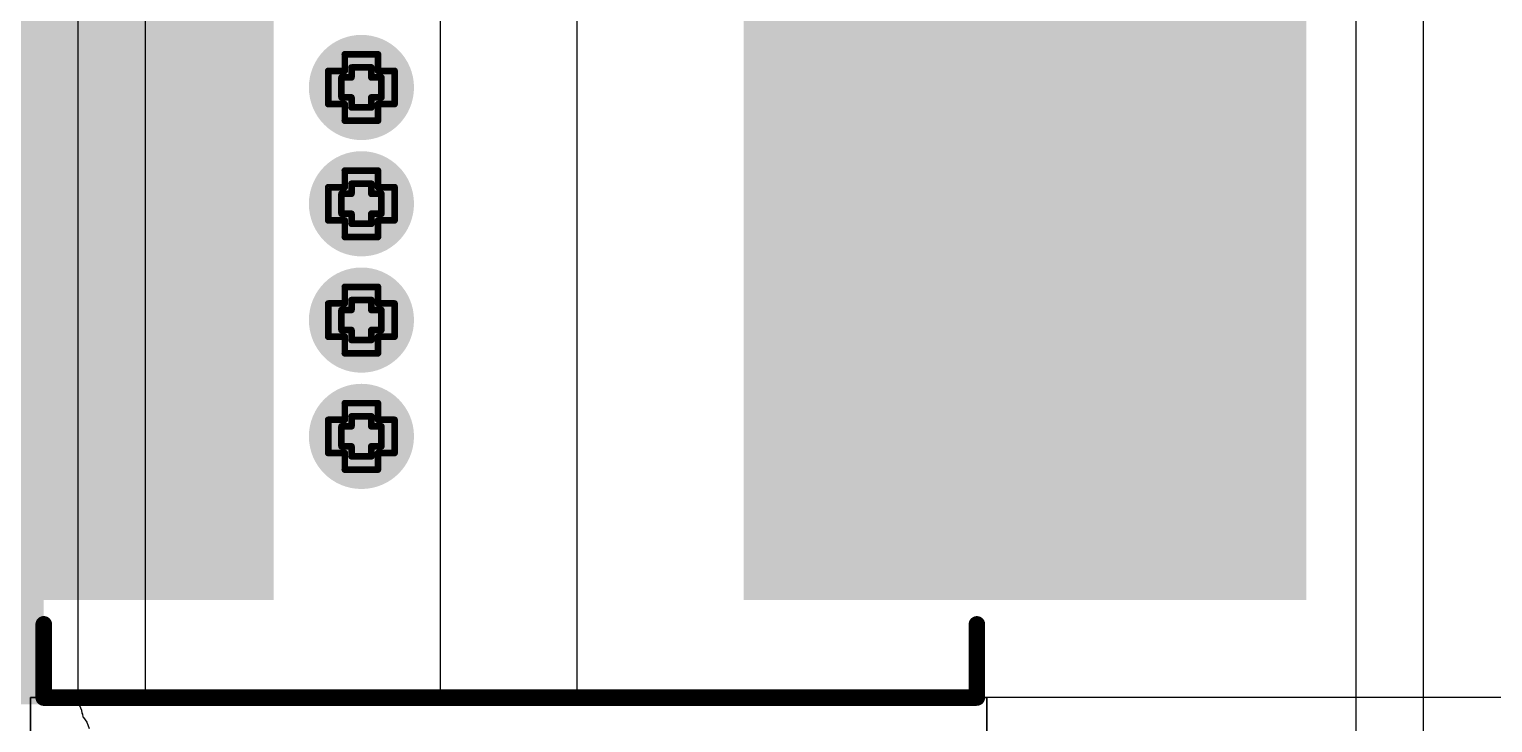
# Model space of a CAD drawing. Header units: inches. Extents: x -5 to 5258, y -4 to 5281.
# Drawn here: x 11.18 to 22.37, y 85.17 to 90.47 of the extents above; entities that cross this region are included whole.
import ezdxf

# ---------------------------------------------------------------- set-up
doc = ezdxf.new("R2010")
doc.units = ezdxf.units.IN
for name, color, linetype in [('Bottom Layer', 5, 'Continuous'), ('Bottom Solder', 6, 'Continuous'), ('Drill Drawing', 1, 'Continuous'), ('Top Layer', 1, 'Continuous'), ('Top Overlay', 2, 'Continuous'), ('Top Paste', 8, 'Continuous'), ('Top Solder', 216, 'Continuous'), ('Via Holes', 16, 'Continuous')]:
    doc.layers.add(name, color=color, linetype=linetype)

# ---------------------------------------------------------------- blocks, each defined once
blk = doc.blocks.new('SMC_118')
at = {"layer": 'Top Layer'}
for points in [[(-6, 2.15), (-1.9, 2.15), (-1.9, -2.15), (-6, -2.15)], [(1.9, 2.15), (6, 2.15), (6, -2.15), (1.9, -2.15)]]:
    blk.add_hatch(color=1, dxfattribs=at).paths.add_polyline_path(points)
at = {"layer": 'Top Overlay'}
blk.add_hatch(color=2, dxfattribs=at).paths.add_polyline_path([(-7.239, -3.048), (-3.556, -3.048), (-3.556, -2.235), (-7.239, -2.235)])
at = {"layer": 'Top Paste'}
for points in [[(-6, 2.15), (-1.9, 2.15), (-1.9, -2.15), (-6, -2.15)], [(1.9, 2.15), (6, 2.15), (6, -2.15), (1.9, -2.15)]]:
    blk.add_hatch(color=8, dxfattribs=at).paths.add_polyline_path(points)
at = {"layer": 'Top Solder'}
for points in [[(-6.102, 2.252), (-1.798, 2.252), (-1.798, -2.252), (-6.102, -2.252)], [(1.798, 2.252), (6.102, 2.252), (6.102, -2.252), (1.798, -2.252)]]:
    blk.add_hatch(color=216, dxfattribs=at).paths.add_polyline_path(points)
at = {"layer": 'Top Overlay'}
for points in [[(-3.556, -2.438, 0.127, 0.127, 0), (-3.556, -2.997, 0.127, 0.127, 0)], [(3.581, -2.438, 0.127, 0.127, 0), (3.581, -2.997, 0.127, 0.127, 0)], [(-3.556, -2.997, 0.127, 0.127, 0), (3.581, -2.997, 0.127, 0.127, 0)]]:
    blk.add_lwpolyline(points, format="xyseb", dxfattribs=at)
for points in [[(-3.588, -2.438, 0.0635, 0.0635, 1), (-3.524, -2.438, 0.0635, 0.0635, 1)], [(3.55, -2.438, 0.0635, 0.0635, 1), (3.613, -2.438, 0.0635, 0.0635, 1)], [(-3.588, -2.997, 0.0635, 0.0635, 1), (-3.524, -2.997, 0.0635, 0.0635, 1)], [(-3.588, -2.997, 0.0635, 0.0635, 1), (-3.524, -2.997, 0.0635, 0.0635, 1)], [(3.55, -2.997, 0.0635, 0.0635, 1), (3.613, -2.997, 0.0635, 0.0635, 1)], [(3.55, -2.997, 0.0635, 0.0635, 1), (3.613, -2.997, 0.0635, 0.0635, 1)]]:
    blk.add_lwpolyline(points, format="xyseb", close=True, dxfattribs=at)

msp = doc.modelspace()

# ---------------------------------------------------------------- hatches: boundary and pattern name
at = {"layer": 'Bottom Layer'}
h = msp.add_hatch(color=5, dxfattribs=at)
edge = h.paths.add_edge_path()
edge.add_arc((13.716, 90.03), 0.3, 0, 360)
h = msp.add_hatch(color=5, dxfattribs=at)
edge = h.paths.add_edge_path()
edge.add_arc((13.716, 89.141), 0.3, 0, 360)
h = msp.add_hatch(color=5, dxfattribs=at)
edge = h.paths.add_edge_path()
edge.add_arc((13.716, 88.252), 0.3, 0, 360)
h = msp.add_hatch(color=5, dxfattribs=at)
edge = h.paths.add_edge_path()
edge.add_arc((13.716, 87.363), 0.3, 0, 360)
at = {"layer": 'Bottom Solder'}
h = msp.add_hatch(color=6, dxfattribs=at)
edge = h.paths.add_edge_path()
edge.add_arc((13.716, 90.03), 0.402, 0, 360)
h = msp.add_hatch(color=6, dxfattribs=at)
edge = h.paths.add_edge_path()
edge.add_arc((13.716, 89.141), 0.402, 0, 360)
h = msp.add_hatch(color=6, dxfattribs=at)
edge = h.paths.add_edge_path()
edge.add_arc((13.716, 88.252), 0.402, 0, 360)
h = msp.add_hatch(color=6, dxfattribs=at)
edge = h.paths.add_edge_path()
edge.add_arc((13.716, 87.363), 0.402, 0, 360)
at = {"layer": 'Top Layer'}
h = msp.add_hatch(color=1, dxfattribs=at)
edge = h.paths.add_edge_path()
edge.add_arc((13.716, 90.03), 0.3, 0, 360)
h = msp.add_hatch(color=1, dxfattribs=at)
edge = h.paths.add_edge_path()
edge.add_arc((13.716, 89.141), 0.3, 0, 360)
h = msp.add_hatch(color=1, dxfattribs=at)
edge = h.paths.add_edge_path()
edge.add_arc((13.716, 88.252), 0.3, 0, 360)
h = msp.add_hatch(color=1, dxfattribs=at)
edge = h.paths.add_edge_path()
edge.add_arc((13.716, 87.363), 0.3, 0, 360)
at = {"layer": 'Top Solder'}
h = msp.add_hatch(color=216, dxfattribs=at)
edge = h.paths.add_edge_path()
edge.add_arc((13.716, 90.03), 0.402, 0, 360)
h = msp.add_hatch(color=216, dxfattribs=at)
edge = h.paths.add_edge_path()
edge.add_arc((13.716, 89.141), 0.402, 0, 360)
h = msp.add_hatch(color=216, dxfattribs=at)
edge = h.paths.add_edge_path()
edge.add_arc((13.716, 88.252), 0.402, 0, 360)
h = msp.add_hatch(color=216, dxfattribs=at)
edge = h.paths.add_edge_path()
edge.add_arc((13.716, 87.363), 0.402, 0, 360)
at = {"layer": 'Via Holes'}
h = msp.add_hatch(color=7, dxfattribs=at)
edge = h.paths.add_edge_path()
edge.add_arc((13.716, 90.03), 0.15, 0, 360)
h = msp.add_hatch(color=7, dxfattribs=at)
edge = h.paths.add_edge_path()
edge.add_arc((13.716, 89.141), 0.15, 0, 360)
h = msp.add_hatch(color=7, dxfattribs=at)
edge = h.paths.add_edge_path()
edge.add_arc((13.716, 88.252), 0.15, 0, 360)
h = msp.add_hatch(color=7, dxfattribs=at)
edge = h.paths.add_edge_path()
edge.add_arc((13.716, 87.363), 0.15, 0, 360)

# ---------------------------------------------------------------- linework, layer by layer
at = {"layer": 'Bottom Layer'}
for p, q in [((11.547, 93.798), (11.547, 85.469)), ((12.065, 85.469), (12.065, 93.798)), ((11.547, 85.469), (11.547, 85.469)), ((11.547, 85.469), (11.547, 85.469)), ((11.547, 85.469), (11.547, 85.418)), ((11.547, 85.418), (11.557, 85.368)), ((12.065, 85.418), (12.065, 85.469)), ((12.065, 85.469), (12.065, 85.469)), ((12.069, 85.412), (12.065, 85.418)), ((12.065, 85.418), (12.065, 85.418)), ((12.083, 85.398), (12.069, 85.412)), ((12.069, 85.412), (12.069, 85.412)), ((11.557, 85.368), (11.557, 85.317)), ((11.557, 85.317), (11.559, 85.312)), ((11.559, 85.312), (11.559, 85.306)), ((11.559, 85.306), (11.559, 85.306)), ((11.559, 85.306), (11.575, 85.27)), ((12.088, 85.391), (12.083, 85.398)), ((12.095, 85.386), (12.088, 85.391)), ((12.11, 85.372), (12.095, 85.386)), ((12.116, 85.367), (12.11, 85.372)), ((14.365, 85.367), (12.116, 85.367)), ((33.004, 85.367), (14.365, 85.367)), ((11.575, 85.27), (11.578, 85.248)), ((11.578, 85.248), (11.578, 85.248)), ((11.578, 85.248), (11.583, 85.24)), ((11.583, 85.24), (11.586, 85.22)), ((11.586, 85.22), (11.591, 85.214)), ((11.591, 85.214), (11.591, 85.214)), ((11.591, 85.214), (11.615, 85.178)), ((11.615, 85.178), (11.634, 85.13))]:
    msp.add_line(p, q, dxfattribs=at)
at = {"layer": 'Drill Drawing'}
for points in [[(13.589, 90.157, 0.0508, 0.0508, 0), (13.589, 90.284, 0.0508, 0.0508, 0)], [(13.589, 90.284, 0.0508, 0.0508, 0), (13.843, 90.284, 0.0508, 0.0508, 0)], [(13.843, 90.157, 0.0508, 0.0508, 0), (13.843, 90.284, 0.0508, 0.0508, 0)], [(13.462, 89.903, 0.0508, 0.0508, 0), (13.462, 90.157, 0.0508, 0.0508, 0)], [(13.462, 90.157, 0.0508, 0.0508, 0), (13.589, 90.157, 0.0508, 0.0508, 0)], [(13.563, 89.954, 0.0508, 0.0508, 0), (13.563, 90.107, 0.0508, 0.0508, 0)], [(13.563, 90.107, 0.0508, 0.0508, 0), (13.64, 90.107, 0.0508, 0.0508, 0)], [(13.64, 90.107, 0.0508, 0.0508, 0), (13.64, 90.183, 0.0508, 0.0508, 0)], [(13.64, 90.183, 0.0508, 0.0508, 0), (13.792, 90.183, 0.0508, 0.0508, 0)], [(13.792, 90.107, 0.0508, 0.0508, 0), (13.792, 90.183, 0.0508, 0.0508, 0)], [(13.792, 90.107, 0.0508, 0.0508, 0), (13.868, 90.107, 0.0508, 0.0508, 0)], [(13.843, 90.157, 0.0508, 0.0508, 0), (13.97, 90.157, 0.0508, 0.0508, 0)], [(13.868, 89.954, 0.0508, 0.0508, 0), (13.868, 90.107, 0.0508, 0.0508, 0)], [(13.97, 89.903, 0.0508, 0.0508, 0), (13.97, 90.157, 0.0508, 0.0508, 0)], [(13.462, 89.903, 0.0508, 0.0508, 0), (13.589, 89.903, 0.0508, 0.0508, 0)], [(13.563, 89.954, 0.0508, 0.0508, 0), (13.64, 89.954, 0.0508, 0.0508, 0)], [(13.589, 89.776, 0.0508, 0.0508, 0), (13.589, 89.903, 0.0508, 0.0508, 0)], [(13.64, 89.878, 0.0508, 0.0508, 0), (13.64, 89.954, 0.0508, 0.0508, 0)], [(13.64, 89.878, 0.0508, 0.0508, 0), (13.792, 89.878, 0.0508, 0.0508, 0)], [(13.792, 89.954, 0.0508, 0.0508, 0), (13.868, 89.954, 0.0508, 0.0508, 0)], [(13.792, 89.878, 0.0508, 0.0508, 0), (13.792, 89.954, 0.0508, 0.0508, 0)], [(13.843, 89.903, 0.0508, 0.0508, 0), (13.97, 89.903, 0.0508, 0.0508, 0)], [(13.843, 89.776, 0.0508, 0.0508, 0), (13.843, 89.903, 0.0508, 0.0508, 0)], [(13.589, 89.776, 0.0508, 0.0508, 0), (13.843, 89.776, 0.0508, 0.0508, 0)], [(13.589, 89.268, 0.0508, 0.0508, 0), (13.589, 89.395, 0.0508, 0.0508, 0)], [(13.589, 89.395, 0.0508, 0.0508, 0), (13.843, 89.395, 0.0508, 0.0508, 0)], [(13.843, 89.268, 0.0508, 0.0508, 0), (13.843, 89.395, 0.0508, 0.0508, 0)], [(13.462, 89.014, 0.0508, 0.0508, 0), (13.462, 89.268, 0.0508, 0.0508, 0)], [(13.462, 89.268, 0.0508, 0.0508, 0), (13.589, 89.268, 0.0508, 0.0508, 0)], [(13.563, 89.065, 0.0508, 0.0508, 0), (13.563, 89.218, 0.0508, 0.0508, 0)], [(13.563, 89.218, 0.0508, 0.0508, 0), (13.64, 89.218, 0.0508, 0.0508, 0)], [(13.64, 89.218, 0.0508, 0.0508, 0), (13.64, 89.294, 0.0508, 0.0508, 0)], [(13.64, 89.294, 0.0508, 0.0508, 0), (13.792, 89.294, 0.0508, 0.0508, 0)], [(13.792, 89.218, 0.0508, 0.0508, 0), (13.792, 89.294, 0.0508, 0.0508, 0)], [(13.792, 89.218, 0.0508, 0.0508, 0), (13.868, 89.218, 0.0508, 0.0508, 0)], [(13.843, 89.268, 0.0508, 0.0508, 0), (13.97, 89.268, 0.0508, 0.0508, 0)], [(13.868, 89.065, 0.0508, 0.0508, 0), (13.868, 89.218, 0.0508, 0.0508, 0)], [(13.97, 89.014, 0.0508, 0.0508, 0), (13.97, 89.268, 0.0508, 0.0508, 0)], [(13.462, 89.014, 0.0508, 0.0508, 0), (13.589, 89.014, 0.0508, 0.0508, 0)], [(13.563, 89.065, 0.0508, 0.0508, 0), (13.64, 89.065, 0.0508, 0.0508, 0)], [(13.589, 88.887, 0.0508, 0.0508, 0), (13.589, 89.014, 0.0508, 0.0508, 0)], [(13.64, 88.989, 0.0508, 0.0508, 0), (13.64, 89.065, 0.0508, 0.0508, 0)], [(13.64, 88.989, 0.0508, 0.0508, 0), (13.792, 88.989, 0.0508, 0.0508, 0)], [(13.792, 89.065, 0.0508, 0.0508, 0), (13.868, 89.065, 0.0508, 0.0508, 0)], [(13.792, 88.989, 0.0508, 0.0508, 0), (13.792, 89.065, 0.0508, 0.0508, 0)], [(13.843, 89.014, 0.0508, 0.0508, 0), (13.97, 89.014, 0.0508, 0.0508, 0)], [(13.843, 88.887, 0.0508, 0.0508, 0), (13.843, 89.014, 0.0508, 0.0508, 0)], [(13.589, 88.887, 0.0508, 0.0508, 0), (13.843, 88.887, 0.0508, 0.0508, 0)], [(13.589, 88.379, 0.0508, 0.0508, 0), (13.589, 88.506, 0.0508, 0.0508, 0)], [(13.589, 88.506, 0.0508, 0.0508, 0), (13.843, 88.506, 0.0508, 0.0508, 0)], [(13.843, 88.379, 0.0508, 0.0508, 0), (13.843, 88.506, 0.0508, 0.0508, 0)], [(13.462, 88.125, 0.0508, 0.0508, 0), (13.462, 88.379, 0.0508, 0.0508, 0)], [(13.462, 88.379, 0.0508, 0.0508, 0), (13.589, 88.379, 0.0508, 0.0508, 0)], [(13.563, 88.176, 0.0508, 0.0508, 0), (13.563, 88.329, 0.0508, 0.0508, 0)], [(13.563, 88.329, 0.0508, 0.0508, 0), (13.64, 88.329, 0.0508, 0.0508, 0)], [(13.64, 88.329, 0.0508, 0.0508, 0), (13.64, 88.405, 0.0508, 0.0508, 0)], [(13.64, 88.405, 0.0508, 0.0508, 0), (13.792, 88.405, 0.0508, 0.0508, 0)], [(13.792, 88.329, 0.0508, 0.0508, 0), (13.792, 88.405, 0.0508, 0.0508, 0)], [(13.792, 88.329, 0.0508, 0.0508, 0), (13.868, 88.329, 0.0508, 0.0508, 0)], [(13.843, 88.379, 0.0508, 0.0508, 0), (13.97, 88.379, 0.0508, 0.0508, 0)], [(13.868, 88.176, 0.0508, 0.0508, 0), (13.868, 88.329, 0.0508, 0.0508, 0)], [(13.97, 88.125, 0.0508, 0.0508, 0), (13.97, 88.379, 0.0508, 0.0508, 0)], [(13.462, 88.125, 0.0508, 0.0508, 0), (13.589, 88.125, 0.0508, 0.0508, 0)], [(13.563, 88.176, 0.0508, 0.0508, 0), (13.64, 88.176, 0.0508, 0.0508, 0)], [(13.589, 87.998, 0.0508, 0.0508, 0), (13.589, 88.125, 0.0508, 0.0508, 0)], [(13.64, 88.1, 0.0508, 0.0508, 0), (13.64, 88.176, 0.0508, 0.0508, 0)], [(13.64, 88.1, 0.0508, 0.0508, 0), (13.792, 88.1, 0.0508, 0.0508, 0)], [(13.792, 88.176, 0.0508, 0.0508, 0), (13.868, 88.176, 0.0508, 0.0508, 0)], [(13.792, 88.1, 0.0508, 0.0508, 0), (13.792, 88.176, 0.0508, 0.0508, 0)], [(13.843, 88.125, 0.0508, 0.0508, 0), (13.97, 88.125, 0.0508, 0.0508, 0)], [(13.843, 87.998, 0.0508, 0.0508, 0), (13.843, 88.125, 0.0508, 0.0508, 0)], [(13.589, 87.998, 0.0508, 0.0508, 0), (13.843, 87.998, 0.0508, 0.0508, 0)], [(13.589, 87.49, 0.0508, 0.0508, 0), (13.589, 87.617, 0.0508, 0.0508, 0)], [(13.589, 87.617, 0.0508, 0.0508, 0), (13.843, 87.617, 0.0508, 0.0508, 0)], [(13.64, 87.44, 0.0508, 0.0508, 0), (13.64, 87.516, 0.0508, 0.0508, 0)], [(13.64, 87.516, 0.0508, 0.0508, 0), (13.792, 87.516, 0.0508, 0.0508, 0)], [(13.792, 87.44, 0.0508, 0.0508, 0), (13.792, 87.516, 0.0508, 0.0508, 0)], [(13.843, 87.49, 0.0508, 0.0508, 0), (13.843, 87.617, 0.0508, 0.0508, 0)], [(13.462, 87.236, 0.0508, 0.0508, 0), (13.462, 87.49, 0.0508, 0.0508, 0)], [(13.462, 87.49, 0.0508, 0.0508, 0), (13.589, 87.49, 0.0508, 0.0508, 0)], [(13.563, 87.287, 0.0508, 0.0508, 0), (13.563, 87.44, 0.0508, 0.0508, 0)], [(13.563, 87.44, 0.0508, 0.0508, 0), (13.64, 87.44, 0.0508, 0.0508, 0)], [(13.792, 87.44, 0.0508, 0.0508, 0), (13.868, 87.44, 0.0508, 0.0508, 0)], [(13.843, 87.49, 0.0508, 0.0508, 0), (13.97, 87.49, 0.0508, 0.0508, 0)], [(13.868, 87.287, 0.0508, 0.0508, 0), (13.868, 87.44, 0.0508, 0.0508, 0)], [(13.97, 87.236, 0.0508, 0.0508, 0), (13.97, 87.49, 0.0508, 0.0508, 0)], [(13.462, 87.236, 0.0508, 0.0508, 0), (13.589, 87.236, 0.0508, 0.0508, 0)], [(13.563, 87.287, 0.0508, 0.0508, 0), (13.64, 87.287, 0.0508, 0.0508, 0)], [(13.589, 87.109, 0.0508, 0.0508, 0), (13.589, 87.236, 0.0508, 0.0508, 0)], [(13.64, 87.211, 0.0508, 0.0508, 0), (13.64, 87.287, 0.0508, 0.0508, 0)], [(13.64, 87.211, 0.0508, 0.0508, 0), (13.792, 87.211, 0.0508, 0.0508, 0)], [(13.792, 87.287, 0.0508, 0.0508, 0), (13.868, 87.287, 0.0508, 0.0508, 0)], [(13.792, 87.211, 0.0508, 0.0508, 0), (13.792, 87.287, 0.0508, 0.0508, 0)], [(13.843, 87.236, 0.0508, 0.0508, 0), (13.97, 87.236, 0.0508, 0.0508, 0)], [(13.843, 87.109, 0.0508, 0.0508, 0), (13.843, 87.236, 0.0508, 0.0508, 0)], [(13.589, 87.109, 0.0508, 0.0508, 0), (13.843, 87.109, 0.0508, 0.0508, 0)]]:
    msp.add_lwpolyline(points, format="xyseb", dxfattribs=at)
for points in [[(13.576, 90.284, 0.0254, 0.0254, 1), (13.601, 90.284, 0.0254, 0.0254, 1)], [(13.576, 90.284, 0.0254, 0.0254, 1), (13.601, 90.284, 0.0254, 0.0254, 1)], [(13.83, 90.284, 0.0254, 0.0254, 1), (13.855, 90.284, 0.0254, 0.0254, 1)], [(13.83, 90.284, 0.0254, 0.0254, 1), (13.855, 90.284, 0.0254, 0.0254, 1)], [(13.449, 90.157, 0.0254, 0.0254, 1), (13.474, 90.157, 0.0254, 0.0254, 1)], [(13.449, 90.157, 0.0254, 0.0254, 1), (13.474, 90.157, 0.0254, 0.0254, 1)], [(13.551, 90.107, 0.0254, 0.0254, 1), (13.576, 90.107, 0.0254, 0.0254, 1)], [(13.551, 90.107, 0.0254, 0.0254, 1), (13.576, 90.107, 0.0254, 0.0254, 1)], [(13.576, 90.157, 0.0254, 0.0254, 1), (13.601, 90.157, 0.0254, 0.0254, 1)], [(13.576, 90.157, 0.0254, 0.0254, 1), (13.601, 90.157, 0.0254, 0.0254, 1)], [(13.627, 90.183, 0.0254, 0.0254, 1), (13.652, 90.183, 0.0254, 0.0254, 1)], [(13.627, 90.183, 0.0254, 0.0254, 1), (13.652, 90.183, 0.0254, 0.0254, 1)], [(13.627, 90.107, 0.0254, 0.0254, 1), (13.652, 90.107, 0.0254, 0.0254, 1)], [(13.627, 90.107, 0.0254, 0.0254, 1), (13.652, 90.107, 0.0254, 0.0254, 1)], [(13.779, 90.183, 0.0254, 0.0254, 1), (13.805, 90.183, 0.0254, 0.0254, 1)], [(13.779, 90.183, 0.0254, 0.0254, 1), (13.805, 90.183, 0.0254, 0.0254, 1)], [(13.779, 90.107, 0.0254, 0.0254, 1), (13.805, 90.107, 0.0254, 0.0254, 1)], [(13.779, 90.107, 0.0254, 0.0254, 1), (13.805, 90.107, 0.0254, 0.0254, 1)], [(13.83, 90.157, 0.0254, 0.0254, 1), (13.855, 90.157, 0.0254, 0.0254, 1)], [(13.83, 90.157, 0.0254, 0.0254, 1), (13.855, 90.157, 0.0254, 0.0254, 1)], [(13.855, 90.107, 0.0254, 0.0254, 1), (13.881, 90.107, 0.0254, 0.0254, 1)], [(13.855, 90.107, 0.0254, 0.0254, 1), (13.881, 90.107, 0.0254, 0.0254, 1)], [(13.957, 90.157, 0.0254, 0.0254, 1), (13.982, 90.157, 0.0254, 0.0254, 1)], [(13.957, 90.157, 0.0254, 0.0254, 1), (13.982, 90.157, 0.0254, 0.0254, 1)], [(13.449, 89.903, 0.0254, 0.0254, 1), (13.474, 89.903, 0.0254, 0.0254, 1)], [(13.449, 89.903, 0.0254, 0.0254, 1), (13.474, 89.903, 0.0254, 0.0254, 1)], [(13.551, 89.954, 0.0254, 0.0254, 1), (13.576, 89.954, 0.0254, 0.0254, 1)], [(13.551, 89.954, 0.0254, 0.0254, 1), (13.576, 89.954, 0.0254, 0.0254, 1)], [(13.576, 89.903, 0.0254, 0.0254, 1), (13.601, 89.903, 0.0254, 0.0254, 1)], [(13.576, 89.903, 0.0254, 0.0254, 1), (13.601, 89.903, 0.0254, 0.0254, 1)], [(13.627, 89.954, 0.0254, 0.0254, 1), (13.652, 89.954, 0.0254, 0.0254, 1)], [(13.627, 89.954, 0.0254, 0.0254, 1), (13.652, 89.954, 0.0254, 0.0254, 1)], [(13.627, 89.878, 0.0254, 0.0254, 1), (13.652, 89.878, 0.0254, 0.0254, 1)], [(13.627, 89.878, 0.0254, 0.0254, 1), (13.652, 89.878, 0.0254, 0.0254, 1)], [(13.779, 89.954, 0.0254, 0.0254, 1), (13.805, 89.954, 0.0254, 0.0254, 1)], [(13.779, 89.954, 0.0254, 0.0254, 1), (13.805, 89.954, 0.0254, 0.0254, 1)], [(13.779, 89.878, 0.0254, 0.0254, 1), (13.805, 89.878, 0.0254, 0.0254, 1)], [(13.779, 89.878, 0.0254, 0.0254, 1), (13.805, 89.878, 0.0254, 0.0254, 1)], [(13.83, 89.903, 0.0254, 0.0254, 1), (13.855, 89.903, 0.0254, 0.0254, 1)], [(13.83, 89.903, 0.0254, 0.0254, 1), (13.855, 89.903, 0.0254, 0.0254, 1)], [(13.855, 89.954, 0.0254, 0.0254, 1), (13.881, 89.954, 0.0254, 0.0254, 1)], [(13.855, 89.954, 0.0254, 0.0254, 1), (13.881, 89.954, 0.0254, 0.0254, 1)], [(13.957, 89.903, 0.0254, 0.0254, 1), (13.982, 89.903, 0.0254, 0.0254, 1)], [(13.957, 89.903, 0.0254, 0.0254, 1), (13.982, 89.903, 0.0254, 0.0254, 1)], [(13.576, 89.776, 0.0254, 0.0254, 1), (13.601, 89.776, 0.0254, 0.0254, 1)], [(13.576, 89.776, 0.0254, 0.0254, 1), (13.601, 89.776, 0.0254, 0.0254, 1)], [(13.83, 89.776, 0.0254, 0.0254, 1), (13.855, 89.776, 0.0254, 0.0254, 1)], [(13.83, 89.776, 0.0254, 0.0254, 1), (13.855, 89.776, 0.0254, 0.0254, 1)], [(13.576, 89.395, 0.0254, 0.0254, 1), (13.601, 89.395, 0.0254, 0.0254, 1)], [(13.576, 89.395, 0.0254, 0.0254, 1), (13.601, 89.395, 0.0254, 0.0254, 1)], [(13.83, 89.395, 0.0254, 0.0254, 1), (13.855, 89.395, 0.0254, 0.0254, 1)], [(13.83, 89.395, 0.0254, 0.0254, 1), (13.855, 89.395, 0.0254, 0.0254, 1)], [(13.449, 89.268, 0.0254, 0.0254, 1), (13.474, 89.268, 0.0254, 0.0254, 1)], [(13.449, 89.268, 0.0254, 0.0254, 1), (13.474, 89.268, 0.0254, 0.0254, 1)], [(13.551, 89.218, 0.0254, 0.0254, 1), (13.576, 89.218, 0.0254, 0.0254, 1)], [(13.551, 89.218, 0.0254, 0.0254, 1), (13.576, 89.218, 0.0254, 0.0254, 1)], [(13.576, 89.268, 0.0254, 0.0254, 1), (13.601, 89.268, 0.0254, 0.0254, 1)], [(13.576, 89.268, 0.0254, 0.0254, 1), (13.601, 89.268, 0.0254, 0.0254, 1)], [(13.627, 89.294, 0.0254, 0.0254, 1), (13.652, 89.294, 0.0254, 0.0254, 1)], [(13.627, 89.294, 0.0254, 0.0254, 1), (13.652, 89.294, 0.0254, 0.0254, 1)], [(13.627, 89.218, 0.0254, 0.0254, 1), (13.652, 89.218, 0.0254, 0.0254, 1)], [(13.627, 89.218, 0.0254, 0.0254, 1), (13.652, 89.218, 0.0254, 0.0254, 1)], [(13.779, 89.294, 0.0254, 0.0254, 1), (13.805, 89.294, 0.0254, 0.0254, 1)], [(13.779, 89.294, 0.0254, 0.0254, 1), (13.805, 89.294, 0.0254, 0.0254, 1)], [(13.779, 89.218, 0.0254, 0.0254, 1), (13.805, 89.218, 0.0254, 0.0254, 1)], [(13.779, 89.218, 0.0254, 0.0254, 1), (13.805, 89.218, 0.0254, 0.0254, 1)], [(13.83, 89.268, 0.0254, 0.0254, 1), (13.855, 89.268, 0.0254, 0.0254, 1)], [(13.83, 89.268, 0.0254, 0.0254, 1), (13.855, 89.268, 0.0254, 0.0254, 1)], [(13.855, 89.218, 0.0254, 0.0254, 1), (13.881, 89.218, 0.0254, 0.0254, 1)], [(13.855, 89.218, 0.0254, 0.0254, 1), (13.881, 89.218, 0.0254, 0.0254, 1)], [(13.957, 89.268, 0.0254, 0.0254, 1), (13.982, 89.268, 0.0254, 0.0254, 1)], [(13.957, 89.268, 0.0254, 0.0254, 1), (13.982, 89.268, 0.0254, 0.0254, 1)], [(13.449, 89.014, 0.0254, 0.0254, 1), (13.474, 89.014, 0.0254, 0.0254, 1)], [(13.449, 89.014, 0.0254, 0.0254, 1), (13.474, 89.014, 0.0254, 0.0254, 1)], [(13.551, 89.065, 0.0254, 0.0254, 1), (13.576, 89.065, 0.0254, 0.0254, 1)], [(13.551, 89.065, 0.0254, 0.0254, 1), (13.576, 89.065, 0.0254, 0.0254, 1)], [(13.576, 89.014, 0.0254, 0.0254, 1), (13.601, 89.014, 0.0254, 0.0254, 1)], [(13.576, 89.014, 0.0254, 0.0254, 1), (13.601, 89.014, 0.0254, 0.0254, 1)], [(13.627, 89.065, 0.0254, 0.0254, 1), (13.652, 89.065, 0.0254, 0.0254, 1)], [(13.627, 89.065, 0.0254, 0.0254, 1), (13.652, 89.065, 0.0254, 0.0254, 1)], [(13.627, 88.989, 0.0254, 0.0254, 1), (13.652, 88.989, 0.0254, 0.0254, 1)], [(13.627, 88.989, 0.0254, 0.0254, 1), (13.652, 88.989, 0.0254, 0.0254, 1)], [(13.779, 89.065, 0.0254, 0.0254, 1), (13.805, 89.065, 0.0254, 0.0254, 1)], [(13.779, 89.065, 0.0254, 0.0254, 1), (13.805, 89.065, 0.0254, 0.0254, 1)], [(13.779, 88.989, 0.0254, 0.0254, 1), (13.805, 88.989, 0.0254, 0.0254, 1)], [(13.779, 88.989, 0.0254, 0.0254, 1), (13.805, 88.989, 0.0254, 0.0254, 1)], [(13.83, 89.014, 0.0254, 0.0254, 1), (13.855, 89.014, 0.0254, 0.0254, 1)], [(13.83, 89.014, 0.0254, 0.0254, 1), (13.855, 89.014, 0.0254, 0.0254, 1)], [(13.855, 89.065, 0.0254, 0.0254, 1), (13.881, 89.065, 0.0254, 0.0254, 1)], [(13.855, 89.065, 0.0254, 0.0254, 1), (13.881, 89.065, 0.0254, 0.0254, 1)], [(13.957, 89.014, 0.0254, 0.0254, 1), (13.982, 89.014, 0.0254, 0.0254, 1)], [(13.957, 89.014, 0.0254, 0.0254, 1), (13.982, 89.014, 0.0254, 0.0254, 1)], [(13.576, 88.887, 0.0254, 0.0254, 1), (13.601, 88.887, 0.0254, 0.0254, 1)], [(13.576, 88.887, 0.0254, 0.0254, 1), (13.601, 88.887, 0.0254, 0.0254, 1)], [(13.83, 88.887, 0.0254, 0.0254, 1), (13.855, 88.887, 0.0254, 0.0254, 1)], [(13.83, 88.887, 0.0254, 0.0254, 1), (13.855, 88.887, 0.0254, 0.0254, 1)], [(13.576, 88.506, 0.0254, 0.0254, 1), (13.601, 88.506, 0.0254, 0.0254, 1)], [(13.576, 88.506, 0.0254, 0.0254, 1), (13.601, 88.506, 0.0254, 0.0254, 1)], [(13.83, 88.506, 0.0254, 0.0254, 1), (13.855, 88.506, 0.0254, 0.0254, 1)], [(13.83, 88.506, 0.0254, 0.0254, 1), (13.855, 88.506, 0.0254, 0.0254, 1)], [(13.449, 88.379, 0.0254, 0.0254, 1), (13.474, 88.379, 0.0254, 0.0254, 1)], [(13.449, 88.379, 0.0254, 0.0254, 1), (13.474, 88.379, 0.0254, 0.0254, 1)], [(13.551, 88.329, 0.0254, 0.0254, 1), (13.576, 88.329, 0.0254, 0.0254, 1)], [(13.551, 88.329, 0.0254, 0.0254, 1), (13.576, 88.329, 0.0254, 0.0254, 1)], [(13.576, 88.379, 0.0254, 0.0254, 1), (13.601, 88.379, 0.0254, 0.0254, 1)], [(13.576, 88.379, 0.0254, 0.0254, 1), (13.601, 88.379, 0.0254, 0.0254, 1)], [(13.627, 88.405, 0.0254, 0.0254, 1), (13.652, 88.405, 0.0254, 0.0254, 1)], [(13.627, 88.405, 0.0254, 0.0254, 1), (13.652, 88.405, 0.0254, 0.0254, 1)], [(13.627, 88.329, 0.0254, 0.0254, 1), (13.652, 88.329, 0.0254, 0.0254, 1)], [(13.627, 88.329, 0.0254, 0.0254, 1), (13.652, 88.329, 0.0254, 0.0254, 1)], [(13.779, 88.405, 0.0254, 0.0254, 1), (13.805, 88.405, 0.0254, 0.0254, 1)], [(13.779, 88.405, 0.0254, 0.0254, 1), (13.805, 88.405, 0.0254, 0.0254, 1)], [(13.779, 88.329, 0.0254, 0.0254, 1), (13.805, 88.329, 0.0254, 0.0254, 1)], [(13.779, 88.329, 0.0254, 0.0254, 1), (13.805, 88.329, 0.0254, 0.0254, 1)], [(13.83, 88.379, 0.0254, 0.0254, 1), (13.855, 88.379, 0.0254, 0.0254, 1)], [(13.83, 88.379, 0.0254, 0.0254, 1), (13.855, 88.379, 0.0254, 0.0254, 1)], [(13.855, 88.329, 0.0254, 0.0254, 1), (13.881, 88.329, 0.0254, 0.0254, 1)], [(13.855, 88.329, 0.0254, 0.0254, 1), (13.881, 88.329, 0.0254, 0.0254, 1)], [(13.957, 88.379, 0.0254, 0.0254, 1), (13.982, 88.379, 0.0254, 0.0254, 1)], [(13.957, 88.379, 0.0254, 0.0254, 1), (13.982, 88.379, 0.0254, 0.0254, 1)], [(13.449, 88.125, 0.0254, 0.0254, 1), (13.474, 88.125, 0.0254, 0.0254, 1)], [(13.449, 88.125, 0.0254, 0.0254, 1), (13.474, 88.125, 0.0254, 0.0254, 1)], [(13.551, 88.176, 0.0254, 0.0254, 1), (13.576, 88.176, 0.0254, 0.0254, 1)], [(13.551, 88.176, 0.0254, 0.0254, 1), (13.576, 88.176, 0.0254, 0.0254, 1)], [(13.576, 88.125, 0.0254, 0.0254, 1), (13.601, 88.125, 0.0254, 0.0254, 1)], [(13.576, 88.125, 0.0254, 0.0254, 1), (13.601, 88.125, 0.0254, 0.0254, 1)], [(13.627, 88.176, 0.0254, 0.0254, 1), (13.652, 88.176, 0.0254, 0.0254, 1)], [(13.627, 88.176, 0.0254, 0.0254, 1), (13.652, 88.176, 0.0254, 0.0254, 1)], [(13.627, 88.1, 0.0254, 0.0254, 1), (13.652, 88.1, 0.0254, 0.0254, 1)], [(13.627, 88.1, 0.0254, 0.0254, 1), (13.652, 88.1, 0.0254, 0.0254, 1)], [(13.779, 88.176, 0.0254, 0.0254, 1), (13.805, 88.176, 0.0254, 0.0254, 1)], [(13.779, 88.176, 0.0254, 0.0254, 1), (13.805, 88.176, 0.0254, 0.0254, 1)], [(13.779, 88.1, 0.0254, 0.0254, 1), (13.805, 88.1, 0.0254, 0.0254, 1)], [(13.779, 88.1, 0.0254, 0.0254, 1), (13.805, 88.1, 0.0254, 0.0254, 1)], [(13.83, 88.125, 0.0254, 0.0254, 1), (13.855, 88.125, 0.0254, 0.0254, 1)], [(13.83, 88.125, 0.0254, 0.0254, 1), (13.855, 88.125, 0.0254, 0.0254, 1)], [(13.855, 88.176, 0.0254, 0.0254, 1), (13.881, 88.176, 0.0254, 0.0254, 1)], [(13.855, 88.176, 0.0254, 0.0254, 1), (13.881, 88.176, 0.0254, 0.0254, 1)], [(13.957, 88.125, 0.0254, 0.0254, 1), (13.982, 88.125, 0.0254, 0.0254, 1)], [(13.957, 88.125, 0.0254, 0.0254, 1), (13.982, 88.125, 0.0254, 0.0254, 1)], [(13.576, 87.998, 0.0254, 0.0254, 1), (13.601, 87.998, 0.0254, 0.0254, 1)], [(13.576, 87.998, 0.0254, 0.0254, 1), (13.601, 87.998, 0.0254, 0.0254, 1)], [(13.83, 87.998, 0.0254, 0.0254, 1), (13.855, 87.998, 0.0254, 0.0254, 1)], [(13.83, 87.998, 0.0254, 0.0254, 1), (13.855, 87.998, 0.0254, 0.0254, 1)], [(13.576, 87.617, 0.0254, 0.0254, 1), (13.601, 87.617, 0.0254, 0.0254, 1)], [(13.576, 87.617, 0.0254, 0.0254, 1), (13.601, 87.617, 0.0254, 0.0254, 1)], [(13.627, 87.516, 0.0254, 0.0254, 1), (13.652, 87.516, 0.0254, 0.0254, 1)], [(13.627, 87.516, 0.0254, 0.0254, 1), (13.652, 87.516, 0.0254, 0.0254, 1)], [(13.779, 87.516, 0.0254, 0.0254, 1), (13.805, 87.516, 0.0254, 0.0254, 1)], [(13.779, 87.516, 0.0254, 0.0254, 1), (13.805, 87.516, 0.0254, 0.0254, 1)], [(13.83, 87.617, 0.0254, 0.0254, 1), (13.855, 87.617, 0.0254, 0.0254, 1)], [(13.83, 87.617, 0.0254, 0.0254, 1), (13.855, 87.617, 0.0254, 0.0254, 1)], [(13.449, 87.49, 0.0254, 0.0254, 1), (13.474, 87.49, 0.0254, 0.0254, 1)], [(13.449, 87.49, 0.0254, 0.0254, 1), (13.474, 87.49, 0.0254, 0.0254, 1)], [(13.551, 87.44, 0.0254, 0.0254, 1), (13.576, 87.44, 0.0254, 0.0254, 1)], [(13.551, 87.44, 0.0254, 0.0254, 1), (13.576, 87.44, 0.0254, 0.0254, 1)], [(13.576, 87.49, 0.0254, 0.0254, 1), (13.601, 87.49, 0.0254, 0.0254, 1)], [(13.576, 87.49, 0.0254, 0.0254, 1), (13.601, 87.49, 0.0254, 0.0254, 1)], [(13.627, 87.44, 0.0254, 0.0254, 1), (13.652, 87.44, 0.0254, 0.0254, 1)], [(13.627, 87.44, 0.0254, 0.0254, 1), (13.652, 87.44, 0.0254, 0.0254, 1)], [(13.779, 87.44, 0.0254, 0.0254, 1), (13.805, 87.44, 0.0254, 0.0254, 1)], [(13.779, 87.44, 0.0254, 0.0254, 1), (13.805, 87.44, 0.0254, 0.0254, 1)], [(13.83, 87.49, 0.0254, 0.0254, 1), (13.855, 87.49, 0.0254, 0.0254, 1)], [(13.83, 87.49, 0.0254, 0.0254, 1), (13.855, 87.49, 0.0254, 0.0254, 1)], [(13.855, 87.44, 0.0254, 0.0254, 1), (13.881, 87.44, 0.0254, 0.0254, 1)], [(13.855, 87.44, 0.0254, 0.0254, 1), (13.881, 87.44, 0.0254, 0.0254, 1)], [(13.957, 87.49, 0.0254, 0.0254, 1), (13.982, 87.49, 0.0254, 0.0254, 1)], [(13.957, 87.49, 0.0254, 0.0254, 1), (13.982, 87.49, 0.0254, 0.0254, 1)], [(13.449, 87.236, 0.0254, 0.0254, 1), (13.474, 87.236, 0.0254, 0.0254, 1)], [(13.449, 87.236, 0.0254, 0.0254, 1), (13.474, 87.236, 0.0254, 0.0254, 1)], [(13.551, 87.287, 0.0254, 0.0254, 1), (13.576, 87.287, 0.0254, 0.0254, 1)], [(13.551, 87.287, 0.0254, 0.0254, 1), (13.576, 87.287, 0.0254, 0.0254, 1)], [(13.576, 87.236, 0.0254, 0.0254, 1), (13.601, 87.236, 0.0254, 0.0254, 1)], [(13.576, 87.236, 0.0254, 0.0254, 1), (13.601, 87.236, 0.0254, 0.0254, 1)], [(13.627, 87.287, 0.0254, 0.0254, 1), (13.652, 87.287, 0.0254, 0.0254, 1)], [(13.627, 87.287, 0.0254, 0.0254, 1), (13.652, 87.287, 0.0254, 0.0254, 1)], [(13.627, 87.211, 0.0254, 0.0254, 1), (13.652, 87.211, 0.0254, 0.0254, 1)], [(13.627, 87.211, 0.0254, 0.0254, 1), (13.652, 87.211, 0.0254, 0.0254, 1)], [(13.779, 87.287, 0.0254, 0.0254, 1), (13.805, 87.287, 0.0254, 0.0254, 1)], [(13.779, 87.287, 0.0254, 0.0254, 1), (13.805, 87.287, 0.0254, 0.0254, 1)], [(13.779, 87.211, 0.0254, 0.0254, 1), (13.805, 87.211, 0.0254, 0.0254, 1)], [(13.779, 87.211, 0.0254, 0.0254, 1), (13.805, 87.211, 0.0254, 0.0254, 1)], [(13.83, 87.236, 0.0254, 0.0254, 1), (13.855, 87.236, 0.0254, 0.0254, 1)], [(13.83, 87.236, 0.0254, 0.0254, 1), (13.855, 87.236, 0.0254, 0.0254, 1)], [(13.855, 87.287, 0.0254, 0.0254, 1), (13.881, 87.287, 0.0254, 0.0254, 1)], [(13.855, 87.287, 0.0254, 0.0254, 1), (13.881, 87.287, 0.0254, 0.0254, 1)], [(13.957, 87.236, 0.0254, 0.0254, 1), (13.982, 87.236, 0.0254, 0.0254, 1)], [(13.957, 87.236, 0.0254, 0.0254, 1), (13.982, 87.236, 0.0254, 0.0254, 1)], [(13.576, 87.109, 0.0254, 0.0254, 1), (13.601, 87.109, 0.0254, 0.0254, 1)], [(13.576, 87.109, 0.0254, 0.0254, 1), (13.601, 87.109, 0.0254, 0.0254, 1)], [(13.83, 87.109, 0.0254, 0.0254, 1), (13.855, 87.109, 0.0254, 0.0254, 1)], [(13.83, 87.109, 0.0254, 0.0254, 1), (13.855, 87.109, 0.0254, 0.0254, 1)]]:
    msp.add_lwpolyline(points, format="xyseb", close=True, dxfattribs=at)
at = {"layer": 'Top Layer'}
for p, q in [((14.317, 102.167), (14.317, 85.367)), ((15.367, 85.367), (15.367, 102.167)), ((21.321, 102.178), (21.321, 80.073)), ((21.839, 80.073), (21.839, 102.178)), ((11.185, 79.555), (11.185, 85.367)), ((11.185, 85.367), (18.499, 85.367)), ((14.317, 85.367), (11.185, 85.367)), ((11.185, 85.367), (11.185, 80.073)), ((18.5, 85.367), (15.367, 85.367)), ((18.499, 85.367), (18.499, 79.555)), ((18.5, 80.082), (18.5, 85.367))]:
    msp.add_line(p, q, dxfattribs=at)

# ---------------------------------------------------------------- block references
msp.add_blockref('SMC_118', (14.842, 88.364))

doc.saveas('drawing.dxf')
